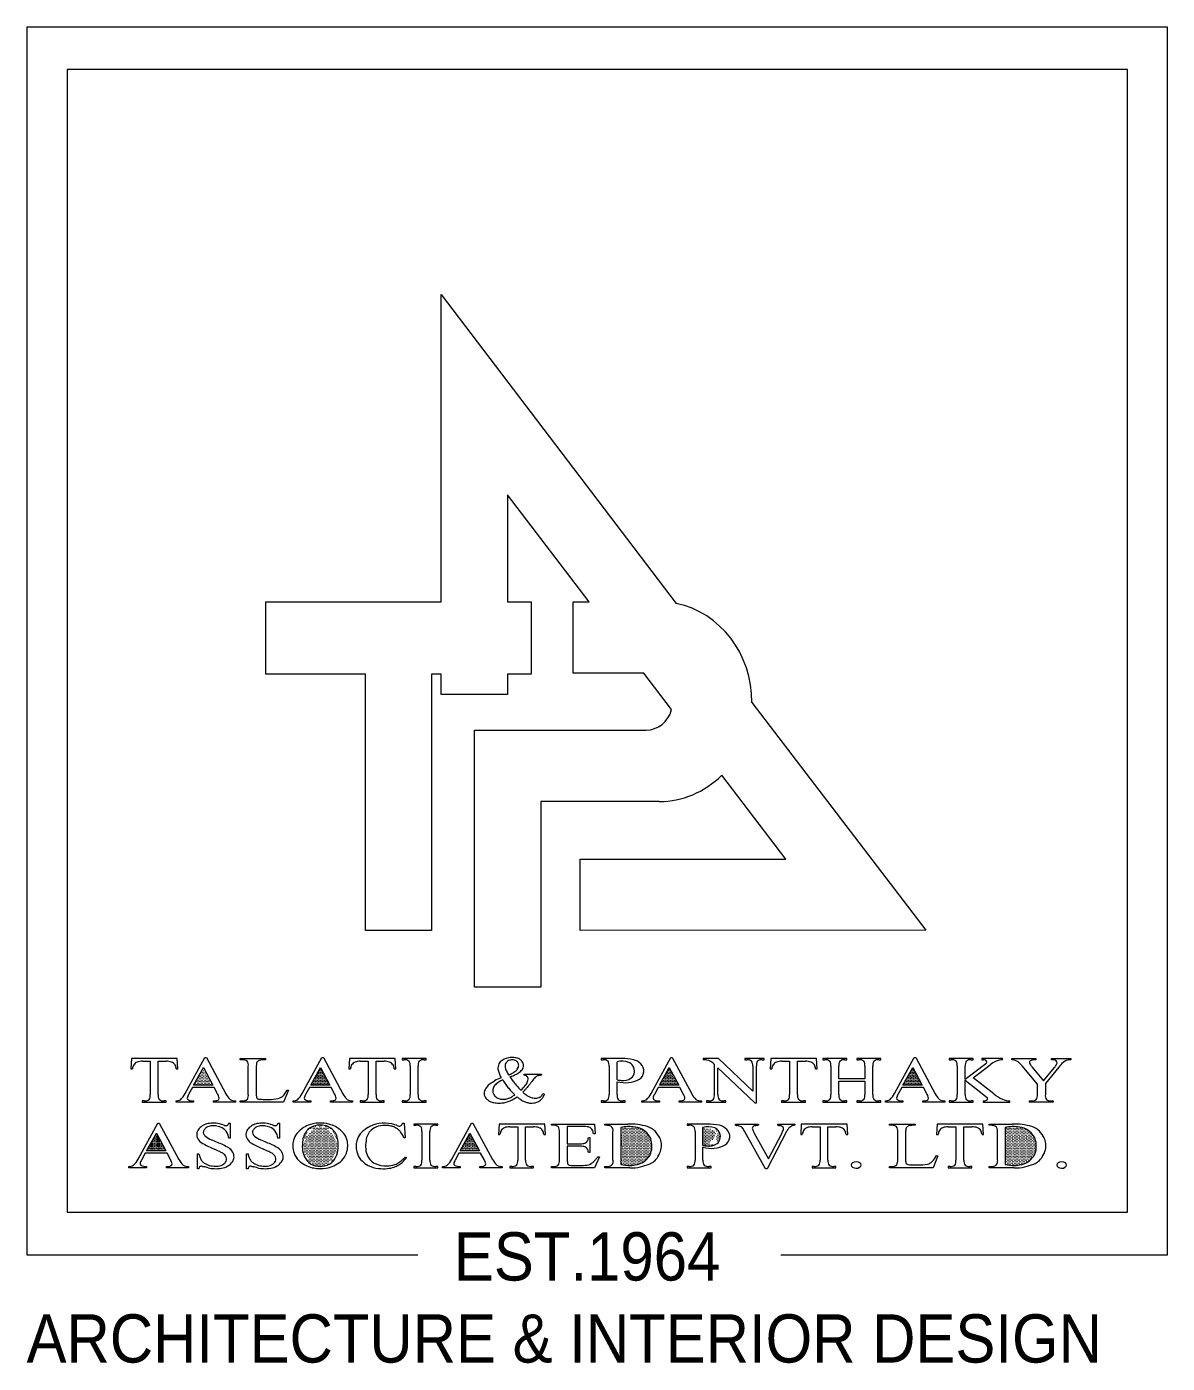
# Paper-space layout 'Cover Sheet A2' of a CAD drawing. Header units: inches. Extents: x 0 to 23.5, y -3.2 to 17.1.
# Drawn here: x 21.564 to 22.098, y 1.252 to 1.878 of the extents above; entities that cross this region are included whole.
import ezdxf
from ezdxf.enums import TextEntityAlignment as Align

# ---------------------------------------------------------------- set-up
doc = ezdxf.new("R2010")
doc.units = ezdxf.units.IN
for name, color, linetype, lineweight in [('G-ANNO-TEXT', 3, 'Continuous', 15), ('G-ANNO-TTLB', 7, 'Continuous', 50), ('G-PAPR-BORD', 252, 'Continuous', 5), ('G-PAPR-THIN', 20, 'Continuous', 5)]:
    doc.layers.add(name, color=color, linetype=linetype, lineweight=lineweight)
doc.styles.add('NOTES', font='arial.ttf', dxfattribs={"height": 2})
doc.styles.add('SUB-TITLE', font='swisscb.ttf')
doc.styles.add('SUB-TITLE-2', font='swissc.ttf')
doc.styles.add('TITLE', font='swisscb.ttf')
doc.styles.add('TradeMark', font='monbaiti.ttf')
pattern_1 = [(0, (0, 0), (0.0046875, 0.009375), [0, -0.009375])]

# ---------------------------------------------------------------- blocks, each defined once
blk = doc.blocks.new('TPA Logo master')
at = {"layer": 'G-PAPR-BORD'}
h = blk.add_hatch(dxfattribs=at)
h.set_pattern_fill('DOTS', color=256, scale=0.15)
h.set_pattern_definition(pattern_1)
h.paths.add_polyline_path([(1.1138, 1.0555), (1.1791, 1.165), (1.2428, 1.0555)])
h = blk.add_hatch(dxfattribs=at)
h.set_pattern_fill('DOTS', color=256, scale=0.15)
h.set_pattern_definition(pattern_1)
h.paths.add_polyline_path([(1.9627, 1.165), (1.8975, 1.0555), (2.0264, 1.0555)])
h = blk.add_hatch(dxfattribs=at)
h.set_pattern_fill('DOTS', color=256, scale=0.15)
h.set_pattern_definition(pattern_1)
h.paths.add_polyline_path([(3.29, 1.179, 0.081371), (3.2886, 1.1885, 0.089258), (3.2843, 1.1966, 0.062844), (3.278, 1.2029, 0.056613), (3.2694, 1.2081, 0.044434), (3.2621, 1.2107, 0.052187), (3.2504, 1.2125, 0.02977), (3.2409, 1.2123, 0.039286), (3.2298, 1.2106, 0.087066), (3.2161, 1.2048, 0.028953), (3.2074, 1.1969, 0.1014), (3.2003, 1.1859, 0.122358), (3.1986, 1.1727, 0.056932), (3.202, 1.1579, 0.031251), (3.2075, 1.1452, 0.016597), (3.2216, 1.1192, 0.013027), (3.2419, 1.1271, 0.0251), (3.2521, 1.132, 0.016885), (3.2646, 1.1395, 0.038764), (3.2721, 1.1452, 0.03642), (3.2807, 1.1541, 0.098522), (3.2881, 1.1676, 0.071966)])
h = blk.add_hatch(dxfattribs=at)
h.set_pattern_fill('DOTS', color=256, scale=0.15)
h.set_pattern_definition(pattern_1)
h.paths.add_polyline_path([(4.0551, 1.1746, 0.153503), (4.0268, 1.1972, 0.144584), (3.9486, 1.2008), (3.9486, 1.0883, 0.010267), (3.9751, 1.0853, 0.20453), (4.0441, 1.1004, 0.404726)])
h = blk.add_hatch(dxfattribs=at)
h.set_pattern_fill('DOTS', color=256, scale=0.15)
h.set_pattern_definition(pattern_1)
h.paths.add_polyline_path([(4.2979, 1.165), (4.2326, 1.0555), (4.3615, 1.0555)])
h = blk.add_hatch(dxfattribs=at)
h.set_pattern_fill('DOTS', color=256, scale=0.15)
h.set_pattern_definition(pattern_1)
h.paths.add_polyline_path([(5.928, 1.165), (5.8628, 1.0555), (5.9917, 1.0555)])
h = blk.add_hatch(dxfattribs=at)
h.set_pattern_fill('DOTS', color=256, scale=0.15)
h.set_pattern_definition(pattern_1)
h.paths.add_polyline_path([(3.2238, 1.0359, -0.02642), (3.2031, 1.0603, -0.011131), (3.1829, 1.0881, 0.069846), (3.139, 1.0631, 0.110367), (3.1209, 1.0415, 0.155371), (3.1166, 1.016, 0.11318), (3.124, 0.9966, 0.095741), (3.1398, 0.9808, 0.094224), (3.1633, 0.9706, 0.063246), (3.1894, 0.9681, 0.05841), (3.2182, 0.9724, 0.063942), (3.2436, 0.9829, -0.008738), (3.2645, 0.9944, -0.009472)])
h = blk.add_hatch(dxfattribs=at)
h.set_pattern_fill('DOTS', color=256, scale=0.15)
h.set_pattern_definition(pattern_1)
h.paths.add_polyline_path([(0.7988, 0.6479), (0.864, 0.7574), (0.9277, 0.6479)])
h = blk.add_hatch(dxfattribs=at)
h.set_pattern_fill('DOTS', color=256, scale=0.15)
h.set_pattern_definition(pattern_1)
edge = h.paths.add_edge_path()
edge.add_arc((1.954, 0.6636), 0.1119, 239.39309, 259.10385, ccw=False)
edge.add_arc((1.9509, 0.6584), 0.1059, 207.33595, 239.39309, ccw=False)
edge.add_arc((1.9776, 0.6722), 0.136, 183.9205, 207.33595, ccw=False)
edge.add_arc((2.0814, 0.6793), 0.24, 171.62309, 183.9205, ccw=False)
edge.add_arc((1.9519, 0.6984), 0.1092, 131.91147, 171.62309, ccw=False)
edge.add_arc((1.9543, 0.6887), 0.1181, 96.55145, 129.63077, ccw=False)
edge.add_arc((1.962, 0.6504), 0.157, 80.82761, 97.74099, ccw=False)
edge.add_arc((1.9689, 0.6888), 0.1181, 50.36923, 81.16974, ccw=False)
edge.add_arc((1.9713, 0.6985), 0.1092, 8.37691, 48.08853, ccw=False)
edge.add_arc((1.8418, 0.6794), 0.24, -3.9205, 8.37691, ccw=False)
edge.add_arc((1.9456, 0.6723), 0.136, 332.66405, 356.0795, ccw=False)
edge.add_arc((1.9723, 0.6585), 0.1059, 300.60691, 332.66405, ccw=False)
edge.add_arc((1.9662, 0.67), 0.119, 280.96677, 300.30122, ccw=False)
edge.add_arc((1.9621, 0.7035), 0.1527, 258.95212, 280.11505, ccw=False)
h = blk.add_hatch(dxfattribs=at)
h.set_pattern_fill('DOTS', color=256, scale=0.15)
h.set_pattern_definition(pattern_1)
h.paths.add_polyline_path([(2.8987, 0.6479), (2.9639, 0.7574), (3.0276, 0.6479)])
h = blk.add_hatch(dxfattribs=at)
h.set_pattern_fill('DOTS', color=256, scale=0.15)
h.set_pattern_definition(pattern_1)
edge = h.paths.add_edge_path()
edge.add_line((3.9741, 0.7923), (3.9741, 0.562))
edge.add_arc((4.0401, 0.9479), 0.3914, 260.28567, 269.30012)
edge.add_arc((4.0376, 0.7389), 0.1825, 269.30012, 284.0782)
edge.add_arc((4.0403, 0.728), 0.1712, 284.0782, 299.56123)
edge.add_arc((4.065, 0.6844), 0.1211, 299.56123, 323.95063)
edge.add_arc((4.0861, 0.6691), 0.095, 323.95063, 352.36966)
edge.add_arc((4.0334, 0.6761), 0.1482, 352.36966, 374.20914)
edge.add_arc((4.095, 0.6917), 0.0847, 14.20914, 43.05014)
edge.add_arc((4.0484, 0.6482), 0.1485, 43.05014, 63.73972)
edge.add_arc((4.0457, 0.6427), 0.1545, 63.73972, 86.1307)
edge.add_arc((4.027, 0.3671), 0.4308, 86.1307, 91.28201)
edge.add_arc((4.0222, 0.5837), 0.2142, 91.28201, 102.98951)
h = blk.add_hatch(dxfattribs=at)
h.set_pattern_fill('DOTS', color=256, scale=0.15)
h.set_pattern_definition(pattern_1)
edge = h.paths.add_edge_path()
edge.add_arc((4.5568, 0.6589), 0.1383, 70.89988, 103.80802, ccw=False)
edge.add_arc((4.5803, 0.7335), 0.0603, 33.88243, 68.79015, ccw=False)
edge.add_arc((4.5865, 0.7356), 0.0539, -52.44303, 35.69481, ccw=False)
edge.add_arc((4.5671, 0.7661), 0.09, 259.24587, 305.48296, ccw=False)
edge.add_arc((4.6113, 1.325), 0.6502, 262.26486, 264.61769, ccw=False)
edge.add_line((4.5238, 0.6807), (4.5238, 0.7933))
h = blk.add_hatch(dxfattribs=at)
h.set_pattern_fill('DOTS', color=256, scale=0.15)
h.set_pattern_definition(pattern_1)
edge = h.paths.add_edge_path()
edge.add_line((6.5477, 0.7923), (6.5477, 0.562))
edge.add_arc((6.6137, 0.9479), 0.3914, 260.28567, 269.30012)
edge.add_arc((6.6112, 0.7389), 0.1825, 269.30012, 284.0782)
edge.add_arc((6.6139, 0.728), 0.1712, 284.0782, 299.56123)
edge.add_arc((6.6386, 0.6844), 0.1211, 299.56123, 323.95063)
edge.add_arc((6.6597, 0.6691), 0.095, 323.95063, 352.36966)
edge.add_arc((6.607, 0.6761), 0.1482, 352.36966, 374.20914)
edge.add_arc((6.6686, 0.6917), 0.0847, 14.20914, 43.05014)
edge.add_arc((6.622, 0.6482), 0.1485, 43.05014, 63.73972)
edge.add_arc((6.6193, 0.6427), 0.1545, 63.73972, 86.1307)
edge.add_arc((6.6006, 0.3671), 0.4308, 86.1307, 91.28201)
edge.add_arc((6.5958, 0.5837), 0.2142, 91.28201, 102.98951)
blk.add_line((4.3135, 3.3888), (4.1269, 3.6155), dxfattribs=at)
for points in [[(4.1269, 3.6155), (3.6546, 3.6155), (3.6546, 4.0592), (3.7618, 4.0592), (3.2151, 4.7235), (3.2151, 4.0592), (3.3727, 4.0592), (3.3727, 3.6092), (3.2151, 3.6092), (3.2151, 3.4831), (2.7714, 3.4831), (2.7714, 3.6092), (2.7071, 3.6092), (2.7071, 2.0165), (2.2634, 2.0165), (2.2634, 3.6092), (1.5978, 3.6092), (1.5978, 4.0592), (2.7714, 4.0592), (2.7714, 5.9679), (4.3448, 4.0485, -0.362073), (4.851, 3.4332), (6.0157, 2.0175), (3.7018, 2.0165), (3.7018, 2.4602), (5.0776, 2.4602), (4.6491, 2.9809, -0.188149), (4.2304, 2.8178), (3.4374, 2.8178), (3.4374, 1.6641), (2.9937, 1.6641), (2.9937, 3.2615), (4.1436, 3.2615, 0.333047), (4.3135, 3.3888, 0.333047)], [(3.2216, 1.1192, -0.016597), (3.2075, 1.1452, -0.031251), (3.202, 1.1579, -0.056932), (3.1986, 1.1727, -0.122358), (3.2003, 1.1859, -0.1014), (3.2074, 1.1969, -0.028953), (3.2161, 1.2048, -0.087066), (3.2298, 1.2106, -0.039286), (3.2409, 1.2123, -0.02977), (3.2504, 1.2125, -0.052187), (3.2621, 1.2107, -0.044434), (3.2694, 1.2081, -0.056613), (3.278, 1.2029, -0.062844), (3.2843, 1.1966, -0.089258), (3.2886, 1.1885, -0.081371), (3.29, 1.179, -0.071966), (3.2881, 1.1676, -0.098522), (3.2807, 1.1541, -0.03642), (3.2721, 1.1452, -0.038764), (3.2646, 1.1395, -0.016885), (3.2521, 1.132, -0.029503), (3.2401, 1.1263, -0.011842), (3.2216, 1.1192, 0.673696)], [(2.2738, 0.7888, -0.180729), (2.4397, 0.8146, -0.035371), (2.4815, 0.8022, 0.269109), (2.504, 0.8058, 0.112535), (2.5104, 0.8141, 0.021927), (2.5126, 0.8195), (2.5223, 0.8195), (2.5309, 0.7274), (2.5223, 0.7274, 0.04861), (2.5084, 0.7537, 0.034575), (2.4993, 0.7655, 0.04773), (2.4838, 0.78, 0.058408), (2.4651, 0.7913, 0.038095), (2.4415, 0.7998, 0.054462), (2.4126, 0.8046, 0.064258), (2.3498, 0.7999, 0.112767), (2.3028, 0.7762, 0.17503), (2.2677, 0.7109, 0.053709), (2.2658, 0.6595, 0.051129), (2.2705, 0.6322, 0.218851), (2.3291, 0.5687, 0.108978), (2.4063, 0.5539, 0.074723), (2.4608, 0.562, 0.077054), (2.4912, 0.5767, 0.025908), (2.5156, 0.5955, 0.023747), (2.5309, 0.61), (2.5395, 0.606, -0.099099), (2.4869, 0.5597, -0.056446), (2.4569, 0.5466, -0.052606), (2.4095, 0.5373, -0.049451), (2.3515, 0.5379, -0.074275), (2.2825, 0.5561, -0.06451), (2.2411, 0.5847, -0.117502), (2.21, 0.6299, -0.089786), (2.2017, 0.6732, -0.066126), (2.2061, 0.7097, -0.119709), (2.2287, 0.752, -0.078512), (2.2738, 0.7888, -0.03768), (2.2993, 0.8012)], [(3.9741, 0.7923), (3.9741, 0.562, 0.039353), (4.0353, 0.5564, 0.064571), (4.0819, 0.5619, 0.06766), (4.1248, 0.5791, 0.106822), (4.1629, 0.6131, 0.124641), (4.1803, 0.6564, 0.095582), (4.1771, 0.7125, 0.126511), (4.1569, 0.7495, 0.090521), (4.1141, 0.7813, 0.098011), (4.0561, 0.7969, 0.022481), (4.0174, 0.7978, 0.051128), (3.9741, 0.7923, 0.795585)], [(6.5477, 0.7923), (6.5477, 0.562, 0.039353), (6.6089, 0.5564, 0.064571), (6.6555, 0.5619, 0.06766), (6.6984, 0.5791, 0.106822), (6.7365, 0.6131, 0.124641), (6.7539, 0.6564, 0.095582), (6.7507, 0.7125, 0.126511), (6.7305, 0.7495, 0.090521), (6.6877, 0.7813, 0.098011), (6.6297, 0.7969, 0.022481), (6.591, 0.7978, 0.051128), (6.5477, 0.7923, 0.795585)]]:
    blk.add_lwpolyline(points, format="xyb", dxfattribs=at)
for points in [[(0.77, 0.95), (0.9291, 0.95), (0.9291, 0.9574), (0.9161, 0.9574, -0.161324), (0.8837, 0.9658, -0.170689), (0.8762, 0.9969), (0.8762, 1.204), (0.9291, 1.204, -0.088217), (0.9666, 1.1984, -0.144183), (0.9894, 1.1814, -0.104047), (0.9977, 1.1574), (1.0082, 1.1574), (1.0041, 1.2209), (0.6978, 1.2209), (0.6937, 1.1574), (0.7043, 1.1574, -0.104047), (0.7126, 1.1814, -0.144183), (0.7353, 1.1984, -0.094462), (0.7703, 1.204), (0.8231, 1.204), (0.8231, 0.9969, -0.170689), (0.8157, 0.9658, -0.161324), (0.7833, 0.9574), (0.77, 0.9574)], [(0.9957, 0.9574, 0.088041), (1.0261, 0.9653, 0.098412), (1.0574, 1.0042), (1.1894, 1.2271), (1.199, 1.2271), (1.3296, 1.0018, 0.10517), (1.3582, 0.9665, 0.124049), (1.3941, 0.9574), (1.3941, 0.95), (1.246, 0.95), (1.246, 0.9574, 0.097478), (1.2764, 0.9629, 0.27807), (1.2843, 0.974, 0.102299), (1.2732, 1.0018), (1.2505, 1.0407), (1.1053, 1.0407), (1.0799, 0.998, 0.111388), (1.0704, 0.9744, 0.265222), (1.0785, 0.9635, 0.084618), (1.1138, 0.9574), (1.1138, 0.95), (0.9957, 0.95)], [(1.4259, 1.2209), (1.5958, 1.2209), (1.5958, 1.2135, 0.068829), (1.5538, 1.2095, 0.152679), (1.5374, 1.1989, 0.105134), (1.5329, 1.1684), (1.5329, 0.9982, 0.131398), (1.5374, 0.9754, 0.156346), (1.5476, 0.9692, 0.034609), (1.5908, 0.9672), (1.6181, 0.9672, 0.051469), (1.6788, 0.9718, 0.106375), (1.7106, 0.9881, 0.087862), (1.7393, 1.025), (1.7485, 1.0235), (1.7164, 0.95), (1.4259, 0.95), (1.4259, 0.9574), (1.44, 0.9574, 0.204067), (1.474, 0.9686, 0.139485), (1.4798, 0.9982), (1.4798, 1.173, 0.17492), (1.472, 1.2047, 0.167443), (1.44, 1.2135), (1.4259, 1.2135)], [(1.7793, 0.9574, 0.088041), (1.8097, 0.9653, 0.098412), (1.841, 1.0042), (1.973, 1.2271), (1.9827, 1.2271), (2.1133, 1.0018, 0.10517), (2.1419, 0.9665, 0.124049), (2.1777, 0.9574), (2.1777, 0.95), (2.0297, 0.95), (2.0297, 0.9574, 0.097478), (2.06, 0.9629, 0.27807), (2.0679, 0.974, 0.102299), (2.0568, 1.0018), (2.0341, 1.0407), (1.8889, 1.0407), (1.8635, 0.998, 0.111388), (1.854, 0.9744, 0.265222), (1.8621, 0.9635, 0.084618), (1.8975, 0.9574), (1.8975, 0.95), (1.7793, 0.95)], [(2.2291, 0.95), (2.3883, 0.95), (2.3883, 0.9574), (2.3752, 0.9574, -0.161324), (2.3429, 0.9658, -0.170689), (2.3354, 0.9969), (2.3354, 1.204), (2.3883, 1.204, -0.088217), (2.4258, 1.1984, -0.144183), (2.4485, 1.1814, -0.104047), (2.4568, 1.1574), (2.4674, 1.1574), (2.4632, 1.2209), (2.157, 1.2209), (2.1528, 1.1574), (2.1634, 1.1574, -0.104047), (2.1717, 1.1814, -0.144183), (2.1945, 1.1984, -0.094462), (2.2294, 1.204), (2.2823, 1.204), (2.2823, 0.9969, -0.170689), (2.2749, 0.9658, -0.161324), (2.2425, 0.9574), (2.2291, 0.9574)], [(2.6166, 1.174, -0.170689), (2.6241, 1.2052, -0.161324), (2.6565, 1.2136), (2.6695, 1.2136), (2.6695, 1.2209), (2.5104, 1.2209), (2.5104, 1.2136), (2.5237, 1.2136, -0.161324), (2.5561, 1.2052, -0.170689), (2.5636, 1.174), (2.5636, 0.9969, -0.170689), (2.5561, 0.9658, -0.161324), (2.5237, 0.9574), (2.5104, 0.9574), (2.5104, 0.95), (2.6695, 0.95), (2.6695, 0.9574), (2.6565, 0.9574, -0.161324), (2.6241, 0.9658, -0.170689), (2.6166, 0.9969)], [(3.3274, 1.1245), (3.4436, 1.1245), (3.4436, 1.117, 0.044305), (3.4206, 1.114, 0.046113), (3.4116, 1.111, 0.08512), (3.4009, 1.1041, 0.032467), (3.3896, 1.0926, 0.006904), (3.3794, 1.0805, 0.010447), (3.3669, 1.0646, -0.028244), (3.352, 1.0469, 0.007388), (3.3425, 1.0366, -0.02534), (3.3298, 1.0236, 0.006036), (3.3174, 1.012, 0.032891), (3.3442, 0.9921, 0.045834), (3.3631, 0.9822, 0.054302), (3.3849, 0.9759, 0.049024), (3.4022, 0.9746, 0.049178), (3.4186, 0.9766, 0.080423), (3.4338, 0.9827, 0.102991), (3.4465, 0.9944, 0.068434), (3.4516, 1.0042), (3.4618, 0.9988, -0.072903), (3.4497, 0.9759, -0.077747), (3.435, 0.9612, -0.080635), (3.4112, 0.9492, -0.044311), (3.3912, 0.9448, -0.047929), (3.3697, 0.944, -0.050256), (3.3438, 0.9483, -0.040683), (3.322, 0.9561, -0.040031), (3.2975, 0.9696, -0.015436), (3.279, 0.9828, -0.040633), (3.2335, 0.9584, -0.045852), (3.2065, 0.9494, -0.03329), (3.1772, 0.9447, -0.048673), (3.1386, 0.9447, -0.043574), (3.1109, 0.95, -0.096352), (3.0801, 0.9655, -0.112091), (3.0623, 0.9871, -0.229961), (3.0619, 1.02, -0.048535), (3.0761, 1.044, -0.104247), (3.0993, 1.0648, 0.001028), (3.1288, 1.0819, -0.057989), (3.1736, 1.1015, -0.087548), (3.1524, 1.1478, -0.154831), (3.1542, 1.1798, -0.141599), (3.1729, 1.2049, -0.077163), (3.1985, 1.2187, -0.058636), (3.2328, 1.2264, -0.059728), (3.2657, 1.2259, -0.081474), (3.2946, 1.2171, -0.093222), (3.3118, 1.2042, -0.188622), (3.3221, 1.1774, -0.176143), (3.3126, 1.1517, -0.089986), (3.2894, 1.1326, -0.022963), (3.2587, 1.1173, -0.017833), (3.2311, 1.1063, 0.014447), (3.2637, 1.0667, 0.009345), (3.284, 1.0444, 0.009225), (3.3044, 1.0235, 0.045211), (3.3357, 1.0552, 0.071142), (3.3497, 1.078, 0.088519), (3.3531, 1.0926, 0.23891), (3.3453, 1.1101, 0.160822), (3.3274, 1.117)], [(3.8423, 1.2136), (3.8556, 1.2136, -0.161324), (3.888, 1.2052, -0.170689), (3.8955, 1.174), (3.8955, 0.9969, -0.170689), (3.888, 0.9658, -0.161324), (3.8556, 0.9574), (3.8423, 0.9574), (3.8423, 0.95), (4.003, 0.95), (4.003, 0.9574), (3.9884, 0.9574, -0.161324), (3.956, 0.9658, -0.170689), (3.9486, 0.9969), (3.9486, 1.077, 0.17421), (4.0978, 1.0921, 0.51251), (4.1081, 1.1881, 0.121438), (4.0591, 1.2134, 0.058229), (3.9798, 1.2209), (3.8423, 1.2209)], [(3.9486, 1.2008, -0.144584), (4.0268, 1.1972, -0.153503), (4.0551, 1.1746, -0.404726), (4.0441, 1.1004, -0.20453), (3.9751, 1.0853, -0.010267), (3.9486, 1.0883)], [(4.1145, 0.9574, 0.088041), (4.1449, 0.9653, 0.098412), (4.1761, 1.0042), (4.3082, 1.2271), (4.3178, 1.2271), (4.4484, 1.0018, 0.10517), (4.477, 0.9665, 0.124049), (4.5129, 0.9574), (4.5129, 0.95), (4.3648, 0.95), (4.3648, 0.9574, 0.097478), (4.3951, 0.9629, 0.27807), (4.4031, 0.974, 0.102299), (4.3919, 1.0018), (4.3692, 1.0407), (4.224, 1.0407), (4.1986, 0.998, 0.111388), (4.1892, 0.9744, 0.265222), (4.1973, 0.9635, 0.084618), (4.2326, 0.9574), (4.2326, 0.95), (4.1145, 0.95)], [(4.8812, 1.174, -0.170689), (4.8887, 1.2052, -0.161324), (4.921, 1.2136), (4.9344, 1.2136), (4.9344, 1.2209), (4.804, 1.2209), (4.804, 1.2136), (4.817, 1.2136, -0.161324), (4.8494, 1.2052, -0.170689), (4.8568, 1.174), (4.8568, 1.0179), (4.6276, 1.2209), (4.5258, 1.2209), (4.5258, 1.2135, -0.046402), (4.5502, 1.2117, -0.148474), (4.5997, 1.1853), (4.5997, 0.9969, -0.170689), (4.5922, 0.9658, -0.161324), (4.5599, 0.9574), (4.5465, 0.9574), (4.5465, 0.95), (4.6769, 0.95), (4.6769, 0.9574), (4.6639, 0.9574, -0.161324), (4.6315, 0.9658, -0.170689), (4.6241, 0.9969), (4.6241, 1.1638), (4.8714, 0.9457), (4.8812, 0.9457)], [(5.0504, 0.95), (5.2095, 0.95), (5.2095, 0.9574), (5.1965, 0.9574, -0.161324), (5.1641, 0.9658, -0.170689), (5.1566, 0.9969), (5.1566, 1.204), (5.2095, 1.204, -0.088217), (5.247, 1.1984, -0.144183), (5.2697, 1.1814, -0.104047), (5.278, 1.1574), (5.2886, 1.1574), (5.2845, 1.2209), (4.9782, 1.2209), (4.9741, 1.1574), (4.9846, 1.1574, -0.104047), (4.9929, 1.1814, -0.144183), (5.0157, 1.1984, -0.094462), (5.0506, 1.204), (5.1035, 1.204), (5.1035, 0.9969, -0.170689), (5.0961, 0.9658, -0.161324), (5.0637, 0.9574), (5.0504, 0.9574)], [(5.4333, 1.0953), (5.4333, 1.174, -0.170689), (5.4407, 1.2052, -0.161324), (5.4731, 1.2136), (5.4865, 1.2136), (5.4865, 1.2209), (5.3273, 1.2209), (5.3273, 1.2136), (5.3404, 1.2136, -0.161324), (5.3727, 1.2052, -0.170689), (5.3802, 1.174), (5.3802, 0.9969, -0.170689), (5.3727, 0.9658, -0.161324), (5.3404, 0.9574), (5.3273, 0.9574), (5.3273, 0.95), (5.4865, 0.95), (5.4865, 0.9574), (5.4731, 0.9574, -0.161324), (5.4407, 0.9658, -0.170689), (5.4333, 0.9969), (5.4333, 1.0805), (5.6078, 1.0805), (5.6078, 0.9969, -0.170689), (5.6004, 0.9658, -0.161324), (5.568, 0.9574), (5.5546, 0.9574), (5.5546, 0.95), (5.7138, 0.95), (5.7138, 0.9574), (5.7007, 0.9574, -0.161324), (5.6684, 0.9658, -0.170689), (5.6609, 0.9969), (5.6609, 1.174, -0.170689), (5.6684, 1.2052, -0.161324), (5.7007, 1.2136), (5.7138, 1.2136), (5.7138, 1.2209), (5.5546, 1.2209), (5.5546, 1.2136), (5.568, 1.2136, -0.161324), (5.6004, 1.2052, -0.170689), (5.6078, 1.174), (5.6078, 1.0953)], [(5.7447, 0.9574, 0.088041), (5.7751, 0.9653, 0.098412), (5.8063, 1.0042), (5.9384, 1.2271), (5.948, 1.2271), (6.0786, 1.0018, 0.10517), (6.1072, 0.9665, 0.124049), (6.1431, 0.9574), (6.1431, 0.95), (5.995, 0.95), (5.995, 0.9574, 0.097478), (6.0253, 0.9629, 0.27807), (6.0333, 0.974, 0.102299), (6.0221, 1.0018), (5.9994, 1.0407), (5.8542, 1.0407), (5.8288, 0.998, 0.111388), (5.8194, 0.9744, 0.265222), (5.8275, 0.9635, 0.084618), (5.8628, 0.9574), (5.8628, 0.95), (5.7447, 0.95)], [(6.2793, 1.0855), (6.4265, 0.9786, -0.548562), (6.4221, 0.9614, -0.112286), (6.3989, 0.9574), (6.3989, 0.95), (6.5774, 0.95), (6.5774, 0.9574, -0.076255), (6.5292, 0.9675, -0.063237), (6.4712, 1.001), (6.3328, 1.1003), (6.4462, 1.1823, -0.040086), (6.4817, 1.2027, -0.045513), (6.506, 1.2111, -0.050955), (6.5281, 1.2135), (6.5281, 1.2209), (6.3903, 1.2209), (6.3903, 1.2135), (6.3989, 1.2135, -0.116739), (6.4186, 1.21, -0.56448), (6.417, 1.1879), (6.2793, 1.0898), (6.2793, 1.174, -0.170689), (6.2867, 1.2052, -0.161324), (6.3191, 1.2136), (6.3322, 1.2136), (6.3322, 1.2209), (6.173, 1.2209), (6.173, 1.2136), (6.1864, 1.2136, -0.161324), (6.2187, 1.2052, -0.170689), (6.2262, 1.174), (6.2262, 0.9969, -0.170689), (6.2187, 0.9658, -0.161324), (6.1864, 0.9574), (6.173, 0.9574), (6.173, 0.95), (6.3322, 0.95), (6.3322, 0.9574), (6.3191, 0.9574, -0.161324), (6.2867, 0.9658, -0.170689), (6.2793, 0.9969)], [(6.8893, 1.2056, 0.146038), (6.8723, 1.2126, 0.033616), (6.8568, 1.2135), (6.8568, 1.2209), (6.9876, 1.2209), (6.9876, 1.2135), (6.9805, 1.2135, 0.138855), (6.9343, 1.1958, 0.04887), (6.9063, 1.1678), (6.816, 1.0651), (6.816, 0.9969, 0.170689), (6.8234, 0.9658, 0.161324), (6.8558, 0.9574), (6.8689, 0.9574), (6.8689, 0.95), (6.7097, 0.95), (6.7097, 0.9574), (6.7231, 0.9574, 0.161324), (6.7554, 0.9658, 0.170689), (6.7629, 0.9969), (6.7629, 1.0609), (6.6597, 1.1746, 0.030464), (6.635, 1.1995, 0.123749), (6.5921, 1.2135), (6.5921, 1.2209), (6.7525, 1.2209), (6.7525, 1.2135), (6.7442, 1.2135, 0.097208), (6.7203, 1.2091, 0.16814), (6.7107, 1.2016, 0.293719), (6.7127, 1.1873, 0.049182), (6.7263, 1.17), (6.8046, 1.0826), (6.8781, 1.1662, 0.016248), (6.885, 1.1745, 0.123024), (6.8947, 1.1931, 0.243746)], [(3.2645, 0.9944, -0.009472), (3.2238, 1.0359, -0.02642), (3.2031, 1.0603, -0.011131), (3.1829, 1.0881, 0.069846), (3.139, 1.0631, 0.110367), (3.1209, 1.0415, 0.155371), (3.1166, 1.016, 0.11318), (3.124, 0.9966, 0.095741), (3.1398, 0.9808, 0.094224), (3.1633, 0.9706, 0.063246), (3.1894, 0.9681, 0.05841), (3.2182, 0.9724, 0.063942), (3.2436, 0.9829, -0.008738)], [(0.6806, 0.5498, 0.088041), (0.711, 0.5577, 0.098412), (0.7423, 0.5966), (0.8743, 0.8195), (0.884, 0.8195), (1.0146, 0.5942, 0.10517), (1.0432, 0.559, 0.124049), (1.0791, 0.5498), (1.0791, 0.5425), (0.931, 0.5425), (0.931, 0.5498, 0.097478), (0.9613, 0.5553, 0.27807), (0.9692, 0.5665, 0.102299), (0.9581, 0.5942), (0.9354, 0.6331), (0.7902, 0.6331), (0.7648, 0.5904, 0.111388), (0.7553, 0.5668, 0.265222), (0.7634, 0.556, 0.084618), (0.7988, 0.5498), (0.7988, 0.5425), (0.6806, 0.5425)], [(1.3593, 0.8195), (1.3593, 0.7258), (1.3491, 0.7258, 0.120676), (1.3312, 0.7688, 0.130922), (1.2945, 0.7941, 0.066973), (1.2601, 0.8027, 0.041696), (1.2383, 0.8033, 0.086096), (1.2072, 0.7962, 0.081878), (1.192, 0.7866, 0.123842), (1.1797, 0.7686, 0.214427), (1.1808, 0.7524, 0.092419), (1.1921, 0.7383, 0.057131), (1.2328, 0.7159, -0.000506), (1.2724, 0.6995, -0.035224), (1.3487, 0.6655, -0.137571), (1.3757, 0.6397, -0.137056), (1.3841, 0.6084, -0.171287), (1.3735, 0.5794, -0.08834), (1.3436, 0.5539, -0.09894), (1.3006, 0.5391, -0.042896), (1.2514, 0.5367, -0.056627), (1.2115, 0.5427, 0.021029), (1.1833, 0.549, -0.002309), (1.1731, 0.5509, 0.05524), (1.1637, 0.5516, 0.115104), (1.156, 0.5496, 0.173716), (1.1512, 0.5443, 0.039982), (1.1487, 0.5363), (1.1385, 0.5363), (1.1385, 0.6291), (1.1487, 0.6291, 0.043658), (1.1573, 0.6033, 0.050818), (1.1651, 0.5894, 0.09048), (1.1804, 0.5744, 0.045386), (1.1995, 0.5638, 0.071815), (1.2387, 0.5532, 0.028358), (1.2592, 0.5519, 0.028943), (1.2776, 0.5528, 0.048205), (1.2976, 0.5569, 0.063631), (1.3139, 0.5644, 0.079167), (1.3276, 0.5763, 0.143877), (1.3346, 0.5922, 0.145719), (1.332, 0.6087, 0.086459), (1.3224, 0.622, 0.060608), (1.3094, 0.6319, 0.032022), (1.2885, 0.6425, 0.003536), (1.2527, 0.6576, -0.001749), (1.2135, 0.6739, -0.042225), (1.1636, 0.7, -0.153961), (1.1382, 0.7303, -0.156126), (1.1358, 0.7582, -0.135723), (1.1508, 0.7858, -0.094099), (1.1797, 0.8064, -0.058065), (1.2107, 0.8164, -0.063497), (1.2517, 0.8194, -0.053486), (1.2993, 0.8115, -0.00722), (1.3203, 0.8054, 0.097034), (1.3329, 0.8041, 0.162257), (1.3437, 0.8088, 0.141724), (1.3472, 0.8144, -0.037509), (1.3491, 0.8195)], [(1.6885, 0.8195), (1.6885, 0.7258), (1.6783, 0.7258, 0.120676), (1.6605, 0.7688, 0.130922), (1.6237, 0.7941, 0.066973), (1.5893, 0.8027, 0.041696), (1.5675, 0.8033, 0.086096), (1.5364, 0.7962, 0.081878), (1.5212, 0.7866, 0.123842), (1.5089, 0.7686, 0.214427), (1.5101, 0.7524, 0.092419), (1.5213, 0.7383, 0.057131), (1.562, 0.7159, -0.000506), (1.6016, 0.6995, -0.035224), (1.6779, 0.6655, -0.137571), (1.7049, 0.6397, -0.137056), (1.7133, 0.6084, -0.171287), (1.7028, 0.5794, -0.08834), (1.6729, 0.5539, -0.09894), (1.6298, 0.5391, -0.042896), (1.5806, 0.5367, -0.056627), (1.5407, 0.5427, 0.021029), (1.5125, 0.549, -0.002309), (1.5023, 0.5509, 0.05524), (1.493, 0.5516, 0.115104), (1.4852, 0.5496, 0.173716), (1.4805, 0.5443, 0.039982), (1.4779, 0.5363), (1.4677, 0.5363), (1.4677, 0.6291), (1.4779, 0.6291, 0.043658), (1.4865, 0.6033, 0.050818), (1.4944, 0.5894, 0.09048), (1.5096, 0.5744, 0.045386), (1.5287, 0.5638, 0.071815), (1.568, 0.5532, 0.028358), (1.5884, 0.5519, 0.028943), (1.6069, 0.5528, 0.048205), (1.6268, 0.5569, 0.063631), (1.6431, 0.5644, 0.079167), (1.6569, 0.5763, 0.143877), (1.6639, 0.5922, 0.145719), (1.6612, 0.6087, 0.086459), (1.6516, 0.622, 0.060608), (1.6386, 0.6319, 0.032022), (1.6177, 0.6425, 0.003536), (1.5819, 0.6576, -0.001749), (1.5427, 0.6739, -0.042225), (1.4929, 0.7, -0.153961), (1.4674, 0.7303, -0.156126), (1.4651, 0.7582, -0.135723), (1.48, 0.7858, -0.094099), (1.5089, 0.8064, -0.058065), (1.54, 0.8164, -0.063497), (1.581, 0.8194, -0.053486), (1.6285, 0.8115, -0.00722), (1.6495, 0.8054, 0.097034), (1.6621, 0.8041, 0.162257), (1.6729, 0.8088, 0.141724), (1.6764, 0.8144, -0.037509), (1.6783, 0.8195)], [(1.9466, 0.5377, -0.033276), (1.9082, 0.5424, -0.072003), (1.8587, 0.5595, -0.06451), (1.8173, 0.5881, -0.117502), (1.7862, 0.6333, -0.089786), (1.7779, 0.6766, -0.066126), (1.7823, 0.7131, -0.119709), (1.8049, 0.7554, -0.078512), (1.85, 0.7922, -0.058822), (1.8905, 0.8098, -0.083269), (1.9727, 0.8203, -0.060871), (2.0326, 0.8099, -0.058822), (2.0731, 0.7923, -0.078512), (2.1182, 0.7555, -0.119709), (2.1408, 0.7133, -0.066126), (2.1453, 0.6767, -0.089786), (2.1369, 0.6334, -0.117502), (2.1058, 0.5882, -0.06451), (2.0644, 0.5596, -0.072003), (2.0149, 0.5425, -0.059042)], [(1.9328, 0.5537, -0.086217), (1.897, 0.5673, -0.140795), (1.8568, 0.6098, -0.102526), (1.8419, 0.6629, -0.053709), (1.8439, 0.7143, -0.17503), (1.879, 0.7796, -0.145347), (1.9409, 0.806, -0.073933), (1.987, 0.8054, -0.135208), (2.0442, 0.7797, -0.17503), (2.0793, 0.7144, -0.053709), (2.0813, 0.663, -0.102526), (2.0664, 0.6098, -0.140795), (2.0263, 0.5673, -0.084563), (1.9889, 0.5532, -0.092604)], [(2.6953, 0.7665, -0.170689), (2.7027, 0.7976, -0.161324), (2.7351, 0.806), (2.7482, 0.806), (2.7482, 0.8134), (2.589, 0.8134), (2.589, 0.806), (2.6024, 0.806, -0.161324), (2.6347, 0.7976, -0.170689), (2.6422, 0.7665), (2.6422, 0.5894, -0.170689), (2.6347, 0.5582, -0.161324), (2.6024, 0.5498), (2.589, 0.5498), (2.589, 0.5425), (2.7482, 0.5425), (2.7482, 0.5498), (2.7351, 0.5498, -0.161324), (2.7027, 0.5582, -0.170689), (2.6953, 0.5894)], [(2.7805, 0.5498, 0.088041), (2.8109, 0.5577, 0.098412), (2.8422, 0.5966), (2.9742, 0.8195), (2.9839, 0.8195), (3.1145, 0.5942, 0.10517), (3.1431, 0.559, 0.124049), (3.1789, 0.5498), (3.1789, 0.5425), (3.0309, 0.5425), (3.0309, 0.5498, 0.097478), (3.0612, 0.5553, 0.27807), (3.0691, 0.5665, 0.102299), (3.058, 0.5942), (3.0353, 0.6331), (2.8901, 0.6331), (2.8647, 0.5904, 0.111388), (2.8552, 0.5668, 0.265222), (2.8633, 0.556, 0.084618), (2.8987, 0.5498), (2.8987, 0.5425), (2.7805, 0.5425)], [(3.2304, 0.5425), (3.3895, 0.5425), (3.3895, 0.5498), (3.3765, 0.5498, -0.161324), (3.3441, 0.5582, -0.170689), (3.3366, 0.5894), (3.3366, 0.7964), (3.3895, 0.7964, -0.088217), (3.427, 0.7909, -0.144183), (3.4498, 0.7738, -0.104047), (3.4581, 0.7498), (3.4686, 0.7498), (3.4645, 0.8133), (3.1582, 0.8133), (3.1541, 0.7498), (3.1646, 0.7498, -0.104047), (3.1729, 0.7738, -0.144183), (3.1957, 0.7909, -0.094462), (3.2307, 0.7964), (3.2835, 0.7964), (3.2835, 0.5894, -0.170689), (3.2761, 0.5582, -0.161324), (3.2437, 0.5498), (3.2304, 0.5498)], [(3.8019, 0.754), (3.791, 0.754, 0.044606), (3.7836, 0.775, 0.105405), (3.7749, 0.7866, 0.110376), (3.76, 0.7947, -0.017271), (3.7573, 0.7956, 0.05928), (3.7183, 0.7986), (3.6154, 0.7986), (3.6154, 0.6915), (3.6978, 0.6915, 0.040809), (3.7251, 0.6933, 0.065153), (3.7382, 0.6971, 0.140568), (3.7483, 0.7054, 0.062818), (3.7541, 0.7165, 0.084926), (3.7568, 0.7309), (3.7669, 0.7309), (3.7669, 0.6366), (3.7568, 0.6366, 0.084926), (3.7541, 0.6509, 0.062818), (3.7483, 0.662, 0.140568), (3.7382, 0.6704, 0.065153), (3.7251, 0.6741, 0.040809), (3.6978, 0.6759), (3.6154, 0.6759), (3.6154, 0.5835, 0.025396), (3.6162, 0.5707, 0.292679), (3.6234, 0.5604, 0.062682), (3.6327, 0.5579, 0.04628), (3.6463, 0.5572), (3.71, 0.5572, 0.04997), (3.7581, 0.5609, 0.099923), (3.7753, 0.5677, 0.013746), (3.7896, 0.5775, 0.075857), (3.8053, 0.5931, -0.014917), (3.819, 0.6104), (3.83, 0.6104), (3.7978, 0.5425), (3.5091, 0.5425), (3.5091, 0.5498), (3.5224, 0.5498, 0.161324), (3.5548, 0.5582, 0.170689), (3.5622, 0.5894), (3.5622, 0.7665, 0.170689), (3.5548, 0.7976, 0.161324), (3.5224, 0.806), (3.5091, 0.806), (3.5091, 0.8134), (3.7977, 0.8134)], [(3.8671, 0.8133), (4.0198, 0.8133, -0.073696), (4.1527, 0.7979, -0.12953), (4.2035, 0.7688, -0.070271), (4.2343, 0.7285, -0.204222), (4.2425, 0.6543, -0.069013), (4.2219, 0.6095, -0.173074), (4.1644, 0.565, -0.016632), (4.1054, 0.5478, -0.087207), (4.0347, 0.5425), (3.8671, 0.5425), (3.8671, 0.5498), (3.8811, 0.5498, 0.177453), (3.9122, 0.5583, 0.23004), (3.9194, 0.5716, -0.016345), (3.921, 0.5904), (3.921, 0.7654, 0.293356), (3.907, 0.8011, 0.103109), (3.8811, 0.8059), (3.8671, 0.8059)], [(4.4175, 0.806), (4.4309, 0.806, -0.161324), (4.4633, 0.7976, -0.170689), (4.4707, 0.7665), (4.4707, 0.5894, -0.170689), (4.4633, 0.5582, -0.161324), (4.4309, 0.5498), (4.4175, 0.5498), (4.4175, 0.5425), (4.5783, 0.5425), (4.5783, 0.5498), (4.5636, 0.5498, -0.161324), (4.5313, 0.5582, -0.170689), (4.5238, 0.5894), (4.5238, 0.6694, 0.17421), (4.673, 0.6845, 0.51251), (4.6834, 0.7806, 0.121438), (4.6344, 0.8059, 0.058229), (4.555, 0.8134), (4.4175, 0.8134)], [(4.5238, 0.7933, -0.144584), (4.6021, 0.7896, -0.153503), (4.6303, 0.7671, -0.404726), (4.6194, 0.6928, -0.20453), (4.5503, 0.6777, -0.010267), (4.5238, 0.6807)], [(4.7423, 0.8133), (4.8956, 0.8133), (4.8956, 0.8059, 0.043467), (4.8687, 0.8022, 0.123811), (4.8581, 0.7968, 0.230327), (4.854, 0.7872, 0.090575), (4.8565, 0.7769, 0.029549), (4.8668, 0.7566), (4.9622, 0.5978), (5.0507, 0.7546, 0.045535), (5.0623, 0.7791, 0.120283), (5.0634, 0.7892, 0.17808), (5.0544, 0.7987, 0.031687), (5.047, 0.8018, 0.05959), (5.0334, 0.8047, -0.017624), (5.0239, 0.8059), (5.0239, 0.8133), (5.1396, 0.8133), (5.1396, 0.8059, 0.04389), (5.1211, 0.8021, 0.078856), (5.1074, 0.7954, 0.065587), (5.0965, 0.7854, 0.012686), (5.0902, 0.7776, 0.042114), (5.0834, 0.7668), (4.9525, 0.5363), (4.9423, 0.5363), (4.8018, 0.7698, 0.046401), (4.7865, 0.7917, 0.131147), (4.7773, 0.7981, -0.007802), (4.7649, 0.8028, 0.098639), (4.7536, 0.8049, -0.052927), (4.7423, 0.8059)], [(5.2544, 0.5425), (5.4135, 0.5425), (5.4135, 0.5498), (5.4005, 0.5498, -0.161324), (5.3681, 0.5582, -0.170689), (5.3606, 0.5894), (5.3606, 0.7964), (5.4135, 0.7964, -0.088217), (5.451, 0.7909, -0.144183), (5.4737, 0.7738, -0.104047), (5.482, 0.7498), (5.4926, 0.7498), (5.4885, 0.8133), (5.1822, 0.8133), (5.1781, 0.7498), (5.1886, 0.7498, -0.104047), (5.1969, 0.7738, -0.144183), (5.2197, 0.7909, -0.094462), (5.2547, 0.7964), (5.3075, 0.7964), (5.3075, 0.5894, -0.170689), (5.3001, 0.5582, -0.161324), (5.2677, 0.5498), (5.2544, 0.5498)], [(5.7736, 0.8134), (5.9434, 0.8134), (5.9434, 0.8059, 0.068829), (5.9015, 0.802, 0.152679), (5.8851, 0.7913, 0.105134), (5.8806, 0.7608), (5.8806, 0.5906, 0.131398), (5.8851, 0.5678, 0.156346), (5.8953, 0.5616, 0.034609), (5.9384, 0.5596), (5.9658, 0.5596, 0.051469), (6.0264, 0.5642, 0.106375), (6.0583, 0.5805, 0.087862), (6.087, 0.6174), (6.0961, 0.616), (6.064, 0.5425), (5.7736, 0.5425), (5.7736, 0.5498), (5.7877, 0.5498, 0.204067), (5.8217, 0.561, 0.139485), (5.8275, 0.5906), (5.8275, 0.7654, 0.17492), (5.8197, 0.7971, 0.167443), (5.7877, 0.8059), (5.7736, 0.8059)], [(6.1644, 0.5425), (6.3235, 0.5425), (6.3235, 0.5498), (6.3105, 0.5498, -0.161324), (6.2781, 0.5582, -0.170689), (6.2706, 0.5894), (6.2706, 0.7964), (6.3235, 0.7964, -0.088217), (6.361, 0.7909, -0.144183), (6.3837, 0.7738, -0.104047), (6.392, 0.7498), (6.4026, 0.7498), (6.3985, 0.8133), (6.0922, 0.8133), (6.0881, 0.7498), (6.0986, 0.7498, -0.104047), (6.1069, 0.7738, -0.144183), (6.1297, 0.7909, -0.094462), (6.1646, 0.7964), (6.2175, 0.7964), (6.2175, 0.5894, -0.170689), (6.2101, 0.5582, -0.161324), (6.1777, 0.5498), (6.1644, 0.5498)], [(6.4407, 0.8133), (6.5934, 0.8133, -0.073696), (6.7263, 0.7979, -0.12953), (6.7771, 0.7688, -0.070271), (6.8079, 0.7285, -0.204222), (6.8161, 0.6543, -0.069013), (6.7955, 0.6095, -0.173074), (6.738, 0.565, -0.016632), (6.679, 0.5478, -0.087207), (6.6083, 0.5425), (6.4407, 0.5425), (6.4407, 0.5498), (6.4547, 0.5498, 0.177453), (6.4858, 0.5583, 0.23004), (6.493, 0.5716, -0.016345), (6.4946, 0.5904), (6.4946, 0.7654, 0.293356), (6.4806, 0.8011, 0.103109), (6.4547, 0.8059), (6.4407, 0.8059)]]:
    blk.add_lwpolyline(points, format="xyb", close=True, dxfattribs=at)
for points in [[(1.1138, 1.0555), (1.1791, 1.165), (1.2428, 1.0555)], [(1.8975, 1.0555), (1.9627, 1.165), (2.0264, 1.0555)], [(4.2326, 1.0555), (4.2979, 1.165), (4.3615, 1.0555)], [(5.8628, 1.0555), (5.928, 1.165), (5.9917, 1.0555)], [(0.7988, 0.6479), (0.864, 0.7574), (0.9277, 0.6479)], [(2.8987, 0.6479), (2.9639, 0.7574), (3.0276, 0.6479)]]:
    blk.add_lwpolyline(points, close=True, dxfattribs=at)
for centre in [(5.5497, 0.5591), (6.925, 0.5591)]:
    blk.add_ellipse(centre, major_axis=(-0.0307, 0.0001), ratio=0.721453, dxfattribs=at)
blk.add_open_spline([(0.2662, 7.3658), (0.2662, 7.3658), (7.3658, 7.3658), (7.3658, 7.3658), (7.3658, 7.3658), (7.3658, 7.3658), (7.3658, 0.2662), (7.3658, 0.2662), (7.3658, 0.2662), (7.3658, 0.2662), (0.2662, 0.2662), (0.2662, 0.2662), (0.2662, 0.2662), (0.2662, 0.2662), (0.2662, 7.3658), (0.2662, 7.3658)], degree=3, knots=[0, 0, 0, 0, 0.25, 0.25, 0.25, 0.25, 0.5, 0.5, 0.5, 0.5, 0.75, 0.75, 0.75, 0.75, 1, 1, 1, 1], dxfattribs=at)
at = {"layer": 'G-PAPR-THIN'}
blk.add_lwpolyline([(2.6157, 0), (0, 0), (0, 7.632), (7.6321, 7.632), (7.6321, 0), (5.0451, 0)], dxfattribs=at)
at = {"layer": 'G-PAPR-THIN', "style": 'TradeMark'}
for s, p in [('EST.1964', (2.8561, -0.1586)), ('ARCHITECTURE & INTERIOR DESIGN', (-0.0048, -0.6684))]:
    blk.add_text(s, height=0.3, dxfattribs=at).set_placement(p)
blk = doc.blocks.new('*U171')
at = {"xscale": 1.776350178841292, "yscale": 1.913428922294016, "zscale": 1.830156788420866}
blk.add_blockref('TPA Logo master', (547.721, 33.095), dxfattribs=at)
at = {"layer": 'G-ANNO-TEXT'}
for tag, p, height, style in [('GENERAL_NOTES_001', (522.595, 418.954), 1.711, 'NOTES'), ('GENERAL_NOTES_002', (522.855, 416.073), 1.711, 'NOTES'), ('GENERAL_NOTES_003', (522.855, 413.192), 1.711, 'NOTES'), ('GENERAL_NOTES_004', (522.855, 410.31), 1.711, 'NOTES'), ('GENERAL_NOTES_005', (522.855, 407.429), 1.711, 'NOTES'), ('GENERAL_NOTES_006', (522.855, 404.548), 1.711, 'NOTES'), ('GENERAL_NOTES_007', (522.855, 401.697), 1.711, 'NOTES'), ('GENERAL_NOTES_008', (522.785, 398.816), 1.711, 'NOTES'), ('GENERAL_NOTES_009', (522.855, 395.935), 1.711, 'NOTES'), ('GENERAL_NOTES_010', (522.855, 393.054), 1.711, 'NOTES'), ('GENERAL_NOTES_011', (522.855, 390.172), 1.711, 'NOTES'), ('GENERAL_NOTES_012', (522.855, 387.291), 1.711, 'NOTES'), ('GENERAL_NOTES_013', (522.855, 384.41), 1.711, 'NOTES'), ('GENERAL_NOTES_014', (522.855, 381.529), 1.711, 'NOTES'), ('GENERAL_NOTES_015', (522.855, 378.647), 1.711, 'NOTES'), ('GENERAL_NOTES_016', (522.855, 375.766), 1.711, 'NOTES'), ('GENERAL_NOTES_017', (522.755, 372.885), 1.711, 'NOTES'), ('GENERAL_NOTES_018', (522.855, 370.004), 1.711, 'NOTES'), ('GENERAL_NOTES_019', (522.825, 367.124), 1.711, 'NOTES'), ('GENERAL_NOTES_020', (522.855, 364.243), 1.711, 'NOTES'), ('GENERAL_NOTES_021', (522.756, 361.361), 1.711, 'NOTES'), ('GENERAL_NOTES_022', (522.855, 358.48), 1.711, 'NOTES'), ('GENERAL_NOTES_023', (522.765, 355.599), 1.711, 'NOTES'), ('GENERAL_NOTES_024', (522.855, 352.718), 1.711, 'NOTES'), ('GENERAL_NOTES_025', (522.742, 349.836), 1.711, 'NOTES'), ('GENERAL_NOTES_026', (522.855, 346.955), 1.711, 'NOTES'), ('GENERAL_NOTES_027', (522.855, 344.074), 1.711, 'NOTES'), ('GENERAL_NOTES_028', (522.855, 341.193), 1.711, 'NOTES'), ('GENERAL_NOTES_029', (522.855, 338.312), 1.711, 'NOTES'), ('GENERAL_NOTES_030', (522.758, 335.43), 1.711, 'NOTES'), ('GENERAL_NOTES_031', (522.855, 332.549), 1.711, 'NOTES'), ('GENERAL_NOTES_032', (522.855, 329.668), 1.711, 'NOTES'), ('GENERAL_NOTES_033', (522.855, 326.787), 1.711, 'NOTES'), ('GENERAL_NOTES_034', (522.756, 323.906), 1.711, 'NOTES'), ('GENERAL_NOTES_035', (522.855, 321.024), 1.711, 'NOTES'), ('SHEET_NOTES_001', (522.595, 299.971), 1.711, 'NOTES'), ('SHEET_NOTES_002', (522.785, 297.09), 1.711, 'NOTES'), ('SHEET_NOTES_003', (522.755, 294.209), 1.711, 'NOTES'), ('SHEET_NOTES_004', (522.825, 291.328), 1.711, 'NOTES'), ('SHEET_NOTES_005', (522.756, 288.446), 1.711, 'NOTES'), ('SHEET_NOTES_006', (522.765, 285.565), 1.711, 'NOTES'), ('SHEET_NOTES_007', (522.742, 282.684), 1.711, 'NOTES'), ('KEY_NOTES_001', (522.595, 227.502), 1.711, 'NOTES'), ('KEY_NOTES_002', (522.785, 224.62), 1.711, 'NOTES'), ('CLIENTNAME', (522.765, 103.619), 2.566, 'SUB-TITLE-2'), ('CLIENTADDRESS1', (522.765, 100.137), 1.711, 'SUB-TITLE-2'), ('CLIENTADDRESS2', (522.765, 97.245), 1.711, 'SUB-TITLE-2'), ('CLIENTPHONE', (522.765, 94.394), 1.711, 'SUB-TITLE-2'), ('DRAWING_NO', (538.25, 58.252), 3.421, 'SUB-TITLE-2')]:
    blk.add_attdef(tag, p, '', height=height, dxfattribs=dict(at, style=style))
at = {"layer": 'G-ANNO-TEXT', "style": 'SUB-TITLE-2'}
for tag, p in [('REV_NO14', (524.702, 172.403)), ('REV_DATE14', (532.24, 172.403)), ('DRAWN_BY14', (542.011, 172.403)), ('CHECKED_BY14', (552.923, 172.403)), ('REV_NO13', (524.702, 168.982)), ('REV_DATE13', (532.24, 168.982)), ('DRAWN_BY13', (542.011, 168.982)), ('CHECKED_BY13', (552.923, 168.982)), ('REV_NO12', (524.702, 165.561)), ('REV_DATE12', (532.24, 165.561)), ('DRAWN_BY12', (542.011, 165.561)), ('CHECKED_BY12', (552.923, 165.561)), ('REV_NO11', (524.702, 162.14)), ('REV_DATE11', (532.24, 162.14)), ('DRAWN_BY11', (542.011, 162.14)), ('CHECKED_BY11', (552.923, 162.14)), ('REV_NO10', (524.702, 158.719)), ('REV_DATE10', (532.24, 158.719)), ('DRAWN_BY10', (542.011, 158.719)), ('CHECKED_BY10', (552.923, 158.719)), ('REV_NO9', (524.702, 155.298)), ('REV_DATE9', (532.24, 155.298)), ('DRAWN_BY9', (542.011, 155.298)), ('CHECKED_BY9', (552.923, 155.298)), ('REV_NO8', (524.702, 151.877)), ('REV_DATE8', (532.24, 151.877)), ('DRAWN_BY8', (542.011, 151.877)), ('CHECKED_BY8', (552.923, 151.877)), ('REV_NO7', (524.702, 148.456)), ('REV_DATE7', (532.24, 148.456)), ('DRAWN_BY7', (542.011, 148.456)), ('CHECKED_BY7', (552.923, 148.456)), ('REV_NO6', (524.702, 145.035)), ('REV_DATE6', (532.24, 145.035)), ('DRAWN_BY6', (542.011, 145.035)), ('CHECKED_BY6', (552.923, 145.035)), ('REV_NO5', (524.702, 141.614)), ('REV_DATE5', (532.24, 141.614)), ('DRAWN_BY5', (542.011, 141.614)), ('CHECKED_BY5', (552.923, 141.614)), ('REV_NO4', (524.702, 138.193)), ('REV_DATE4', (532.24, 138.193)), ('DRAWN_BY4', (542.011, 138.193)), ('CHECKED_BY4', (552.923, 138.193)), ('REV_NO3', (524.702, 134.772)), ('REV_DATE3', (532.24, 134.772)), ('DRAWN_BY3', (542.011, 134.772)), ('CHECKED_BY3', (552.923, 134.772)), ('REV_NO2', (524.702, 131.35)), ('REV_DATE2', (532.24, 131.35)), ('DRAWN_BY2', (542.011, 131.35)), ('CHECKED_BY2', (552.923, 131.35)), ('REV_NO1', (524.702, 127.929)), ('REV_DATE1', (532.24, 127.929)), ('DRAWN_BY1', (542.011, 127.929)), ('CHECKED_BY1', (552.923, 127.929)), ('REV_NO0', (524.702, 124.508)), ('REV_DATE0', (532.24, 124.508)), ('DRAWN_BY0', (542.011, 124.508)), ('CHECKED_BY0', (552.923, 124.508))]:
    blk.add_attdef(tag, text='', height=1.368, dxfattribs=at).set_placement(p, align=Align.MIDDLE)
for tag, p in [('REV_DESCRIPTION14', (559.753, 172.403)), ('REV_DESCRIPTION13', (559.753, 168.982)), ('REV_DESCRIPTION12', (559.753, 165.561)), ('REV_DESCRIPTION11', (559.753, 162.14)), ('REV_DESCRIPTION10', (559.753, 158.719)), ('REV_DESCRIPTION9', (559.753, 155.298)), ('REV_DESCRIPTION8', (559.753, 151.877)), ('REV_DESCRIPTION7', (559.753, 148.456)), ('REV_DESCRIPTION6', (559.753, 145.035)), ('REV_DESCRIPTION5', (559.753, 141.614)), ('REV_DESCRIPTION4', (559.753, 138.193)), ('REV_DESCRIPTION3', (559.753, 134.772)), ('REV_DESCRIPTION2', (559.753, 131.35)), ('REV_DESCRIPTION1', (559.753, 127.929)), ('REV_DESCRIPTION0', (559.753, 124.508))]:
    blk.add_attdef(tag, text='', height=1.368, dxfattribs=at).set_placement(p, align=Align.MIDDLE_LEFT)
for tag, p in [('PROJECT_NAME1', (538.25, 91.878)), ('PROJECT_NAME2', (538.25, 88.457)), ('PROJECT_CODE', (538.25, 84.408)), ('RELEASE', (538.25, 80.618)), ('STAGE', (538.25, 76.764)), ('DRAWING_TITLE', (538.25, 72.915))]:
    blk.add_attdef(tag, text='', height=2.053, dxfattribs=at).set_placement(p, align=Align.TOP_LEFT)
at = {"layer": 'G-ANNO-TEXT'}
for tag, height, style, p in [('CURRENT_REV', 3.421, 'TITLE', (579.303, 58.252)), ('DRAWN_BY', 2.053, 'SUB-TITLE-2', (529.697, 50.626)), ('CHECKED_BY', 2.053, 'SUB-TITLE-2', (545.947, 50.626)), ('SCALE', 2.053, 'SUB-TITLE-2', (563.053, 50.626)), ('ISSUE_DATE', 2.053, 'SUB-TITLE-2', (579.303, 50.626))]:
    blk.add_attdef(tag, text='', height=height, dxfattribs=dict(at, style=style)).set_placement(p, align=Align.CENTER)
at = {"layer": 'G-ANNO-TEXT', "style": 'SUB-TITLE'}
blk.add_attdef('FILE_NAME', text='', height=1.368, rotation=90, dxfattribs=at).set_placement((587.855, 19.346), align=Align.TOP_LEFT)

psp = doc.layouts.new('Cover Sheet A2')

# ---------------------------------------------------------------- block references
at = {"layer": 'G-ANNO-TTLB', "xscale": 0.03937007874015748, "yscale": 0.03937007874015748, "zscale": 0.03937007874015748}
psp.add_blockref('*U171', (0, 0), dxfattribs=at)

doc.saveas('drawing.dxf')
